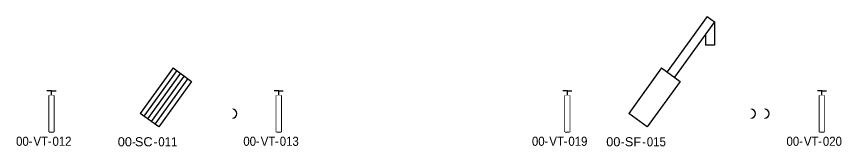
# Model space of a CAD drawing. Header units: millimetres. Extents: x 0 to 12089, y -479 to 374.
# Drawn here: x 84.3 to 265.8, y 112.8 to 141.3 of the extents above; entities that cross this region are included whole.
import ezdxf
from ezdxf.enums import TextEntityAlignment as Align

# ---------------------------------------------------------------- set-up
doc = ezdxf.new("R2010")
doc.units = ezdxf.units.MM
doc.header["$LTSCALE"] = 0.25
doc.set_wipeout_variables(frame=1)
doc.layers.add('equipment', color=5, linetype='Continuous', lineweight=25, true_color=0x0000ff)
doc.layers.add('sewer', color=7, linetype='Continuous', lineweight=25, true_color=0x1c2600)
doc.styles.add('Organica', font='arial.ttf')

# ---------------------------------------------------------------- blocks, each defined once
blk = doc.blocks.new('break')
blk.add_arc((0, 0), 1, 270, 90)
blk.add_wipeout([(-0.12, -0.11), (-0.12, -0.89), (0, -1), (0.12, -0.89), (0.12, -0.11), (0, 0)])
blk.add_wipeout([(-0.12, 0.11), (-0.12, 0.89), (0, 1), (0.12, 0.89), (0.12, 0.11), (0, 0)])
blk = doc.blocks.new('*U136')
at = {"lineweight": 25, "ltscale": 0.25}
for p, q in [((0.5, 9), (-0.5, 9)), ((0, 8), (1, 8)), ((0, 0), (0, 8)), ((0.5, 8), (0.5, 9)), ((0.5, 9), (1.5, 9)), ((1, 0), (1, 8)), ((0, 0), (1, 0))]:
    blk.add_line(p, q, dxfattribs=at)
blk.add_lwpolyline([(0, 8), (1, 8), (1, 0), (0, 0)], close=True, dxfattribs=at)
at = {"char_height": 2, "width": 5.3402, "attachment_point": 6, "line_spacing_factor": 0.9, "style": 'Organica'}
for insert in [(-3.7, -2.07), (0.5, -2.07)]:
    blk.add_mtext('{\\W0.9;-}', dxfattribs=dict(at, insert=insert))
at = {"style": 'Organica', "flags": 1}
for tag, p in [('EQUIP_TYPE', (37.6, 83.28)), ('NOTE', (37.6, 80.28)), ('NOTE_CHINESE', (37.6, 77.28)), ('MATERIAL_FRAME', (37.6, 74.17)), ('MATERIAL_STEM', (37.6, 71.17)), ('MATERIAL_BODY', (37.6, 68.17)), ('MATERIAL_SEALING', (37.6, 65.17)), ('MODEL', (37.6, 55.86)), ('MANUFACTURE', (37.6, 52.75)), ('UNIT_WATER_LEVEL', (37.76, 49.29)), ('UNIT_CHANNELH', (37.76, 46.29)), ('UNIT_CHANNELW', (37.76, 43.5)), ('SP_WATER_LEVEL', (37.76, 40.5)), ('SP_CHANNELW', (37.76, 37.5)), ('SP_CHANNELH', (37.76, 34.29)), ('STB_DTY', (37.76, 31.29)), ('PROCESSUNITAREA', (37.76, 27.66))]:
    blk.add_attdef(tag, text='', height=2, dxfattribs=at).set_placement(p, align=Align.MIDDLE_CENTER)
at = {"style": 'Organica', "width": 0.9}
for tag, p in [('AREA_CODE', (-4.5, -2.07)), ('TAG_ID', (-0.26, -2.07))]:
    blk.add_attdef(tag, text='', height=2, dxfattribs=at).set_placement(p, align=Align.MIDDLE_RIGHT)
at = {"style": 'Organica', "width": 0.9, "flags": 8}
blk.add_attdef('TAG', text='', height=2, dxfattribs=at).set_placement((2.81, -2.07), align=Align.MIDDLE_CENTER)
blk.add_wipeout([(0, 8), (1, 8), (1, 0), (0, 0)])
blk = doc.blocks.new('*U512')
at = {"lineweight": 25, "ltscale": 0.25}
for p, q in [((3.19, 12.93), (-4.05, 2.93)), ((3.19, 12.93), (7.24, 10)), ((4, 12.35), (-3.24, 2.35)), ((4.81, 11.76), (-2.43, 1.76)), ((5.62, 11.17), (-1.62, 1.17)), ((6.43, 10.59), (-0.81, 0.59)), ((7.24, 10), (0, 0)), ((0, 0), (-4.05, 2.93))]:
    blk.add_line(p, q, dxfattribs=at)
at = {"char_height": 2, "width": 5.3402, "attachment_point": 6, "line_spacing_factor": 0.9, "style": 'Organica'}
for insert in [(-4.99, -3.24), (-0.29, -3.24)]:
    blk.add_mtext('{\\W0.9;-}', dxfattribs=dict(at, insert=insert))
at = {"style": 'Organica', "flags": 1}
for tag, p in [('EQUIP_TYPE', (35.83, 88.41)), ('NOTE', (35.83, 85.41)), ('NOTE_CHINESE', (35.83, 82.41)), ('MATERIAL_FRAME', (35.83, 79.41)), ('MATERIAL_FIXED', (35.83, 76.41)), ('MATERIAL_BARS', (35.83, 73.41)), ('MATERIAL_COVER', (35.83, 70.31)), ('INSTALLED_POWER', (35.83, 67.11)), ('CONSUMED_POWER', (35.83, 64.11)), ('MODEL', (35.83, 60.99)), ('MANUFACTURE', (35.83, 57.89)), ('UNIT_SPACING', (35.83, 54.68)), ('SP_SPACING', (35.83, 51.68)), ('UNIT_FLOW', (35.83, 48.57)), ('SP_FLOW', (35.83, 45.57)), ('CHANNELWIDTH', (35.83, 42.47)), ('STB_DTY', (36.1, 39.01)), ('RUNNINGHOURS', (36.1, 36.01)), ('DI', (36.1, 33.01)), ('DO', (36.1, 30.01)), ('AI', (36.1, 27.01)), ('AO', (36.1, 24.01)), ('PB', (36.1, 21.01)), ('PO', (36.1, 18.01)), ('PROCESSUNITAREA', (36.1, 15.15))]:
    blk.add_attdef(tag, text='', height=2, dxfattribs=at).set_placement(p, align=Align.MIDDLE_CENTER)
at = {"style": 'Organica'}
for tag, p in [('AREA_CODE', (-5.89, -3.24)), ('TAG_ID', (-1.34, -3.24))]:
    blk.add_attdef(tag, text='', height=2, dxfattribs=at).set_placement(p, align=Align.MIDDLE_RIGHT)
at = {"style": 'Organica', "width": 0.9, "flags": 8}
blk.add_attdef('TAG', text='', height=2, dxfattribs=at).set_placement((2.02, -3.24), align=Align.MIDDLE_CENTER)
blk = doc.blocks.new('*U513')
at = {"lineweight": 25, "ltscale": 0.25}
for p, q in [((13.2, 24.2), (4.4, 12.05)), ((13.2, 24.2), (14.82, 23.03)), ((14.82, 23.03), (6.02, 10.88)), ((14.82, 23.03), (14.82, 17.92)), ((12.82, 20.27), (12.82, 17.92)), ((14.82, 17.92), (12.82, 17.92)), ((3.19, 12.93), (-4.05, 2.93)), ((3.19, 12.93), (7.24, 10)), ((7.24, 10), (0, 0)), ((0, 0), (-4.05, 2.93))]:
    blk.add_line(p, q, dxfattribs=at)
at = {"char_height": 2, "width": 5.3402, "attachment_point": 6, "line_spacing_factor": 0.9, "style": 'Organica'}
for insert in [(-4.99, -3.24), (-0.29, -3.24)]:
    blk.add_mtext('{\\W0.9;-}', dxfattribs=dict(at, insert=insert))
at = {"style": 'Organica', "flags": 1}
for tag, p in [('EQUIP_TYPE', (35.83, 88.41)), ('NOTE', (35.83, 85.41)), ('NOTE_CHINESE', (35.83, 82.41)), ('MATERIAL_FRAME', (35.83, 79.41)), ('MATERIAL_FIXED', (35.83, 76.41)), ('MATERIAL_BARS', (35.83, 73.41)), ('MATERIAL_COVER', (35.83, 70.31)), ('INSTALLED_POWER', (35.83, 67.11)), ('CONSUMED_POWER', (35.83, 64.11)), ('MODEL', (35.83, 60.99)), ('MANUFACTURE', (35.83, 57.89)), ('UNIT_SPACING', (35.83, 54.68)), ('SP_SPACING', (35.83, 51.68)), ('UNIT_FLOW', (35.83, 48.57)), ('SP_FLOW', (35.83, 45.57)), ('CHANNELWIDTH', (35.83, 42.47)), ('STB_DTY', (36.1, 39.01)), ('RUNNINGHOURS', (36.1, 36.01)), ('DI', (36.1, 33.01)), ('DO', (36.1, 30.01)), ('AI', (36.1, 27.01)), ('AO', (36.1, 24.01)), ('PB', (36.1, 21.01)), ('PO', (36.1, 18.01)), ('PROCESSUNITAREA', (36.1, 15.15))]:
    blk.add_attdef(tag, text='', height=2, dxfattribs=at).set_placement(p, align=Align.MIDDLE_CENTER)
at = {"style": 'Organica'}
for tag, p in [('AREA_CODE', (-5.89, -3.24)), ('TAG_ID', (-1.34, -3.24))]:
    blk.add_attdef(tag, text='', height=2, dxfattribs=at).set_placement(p, align=Align.MIDDLE_RIGHT)
at = {"style": 'Organica', "width": 0.9, "flags": 8}
blk.add_attdef('TAG', text='', height=2, dxfattribs=at).set_placement((2.02, -3.24), align=Align.MIDDLE_CENTER)

msp = doc.modelspace()

# ---------------------------------------------------------------- block references
at = {"layer": 'equipment'}
ref = msp.add_blockref('*U513', (223.05, 117.07), dxfattribs=at)
ref.add_attrib('TAG', '015', dxfattribs={"layer": '0', "height": 2, "style": 'Organica', "width": 0.9}).set_placement((225.07, 113.82), align=Align.MIDDLE_CENTER)
ref.add_attrib('AREA_CODE', '00', dxfattribs={"layer": '0', "height": 2, "style": 'Organica'}).set_placement((217.16, 113.82), align=Align.MIDDLE_RIGHT)
ref.add_attrib('TAG_ID', 'SF', dxfattribs={"layer": '0', "height": 2, "style": 'Organica'}).set_placement((221.71, 113.82), align=Align.MIDDLE_RIGHT)
ref = msp.add_blockref('*U512', (115.58, 117.07), dxfattribs=at)
ref.add_attrib('TAG', '011', dxfattribs={"layer": '0', "height": 2, "style": 'Organica', "width": 0.9}).set_placement((117.6, 113.82), align=Align.MIDDLE_CENTER)
ref.add_attrib('AREA_CODE', '00', dxfattribs={"layer": '0', "height": 2, "style": 'Organica'}).set_placement((109.69, 113.82), align=Align.MIDDLE_RIGHT)
ref.add_attrib('TAG_ID', 'SC', dxfattribs={"layer": '0', "height": 2, "style": 'Organica'}).set_placement((114.24, 113.82), align=Align.MIDDLE_RIGHT)
ref = msp.add_blockref('*U136', (91.5, 116), dxfattribs=at)
ref.add_attrib('TAG', '012', dxfattribs={"layer": '0', "height": 2, "style": 'Organica', "width": 0.9}).set_placement((94.31, 113.93), align=Align.MIDDLE_CENTER)
ref.add_attrib('AREA_CODE', '00', dxfattribs={"layer": '0', "height": 2, "style": 'Organica', "width": 0.9}).set_placement((87, 113.93), align=Align.MIDDLE_RIGHT)
ref.add_attrib('TAG_ID', 'VT', dxfattribs={"layer": '0', "height": 2, "style": 'Organica', "width": 0.9}).set_placement((91.24, 113.93), align=Align.MIDDLE_RIGHT)
ref = msp.add_blockref('*U136', (141.5, 116), dxfattribs=at)
ref.add_attrib('TAG', '013', dxfattribs={"layer": '0', "height": 2, "style": 'Organica', "width": 0.9}).set_placement((144.31, 113.93), align=Align.MIDDLE_CENTER)
ref.add_attrib('AREA_CODE', '00', dxfattribs={"layer": '0', "height": 2, "style": 'Organica', "width": 0.9}).set_placement((137, 113.93), align=Align.MIDDLE_RIGHT)
ref.add_attrib('TAG_ID', 'VT', dxfattribs={"layer": '0', "height": 2, "style": 'Organica', "width": 0.9}).set_placement((141.24, 113.93), align=Align.MIDDLE_RIGHT)
ref = msp.add_blockref('*U136', (205, 116), dxfattribs=at)
ref.add_attrib('TAG', '019', dxfattribs={"layer": '0', "height": 2, "style": 'Organica', "width": 0.9}).set_placement((207.81, 113.93), align=Align.MIDDLE_CENTER)
ref.add_attrib('AREA_CODE', '00', dxfattribs={"layer": '0', "height": 2, "style": 'Organica', "width": 0.9}).set_placement((200.5, 113.93), align=Align.MIDDLE_RIGHT)
ref.add_attrib('TAG_ID', 'VT', dxfattribs={"layer": '0', "height": 2, "style": 'Organica', "width": 0.9}).set_placement((204.74, 113.93), align=Align.MIDDLE_RIGHT)
ref = msp.add_blockref('*U136', (261, 116), dxfattribs=at)
ref.add_attrib('TAG', '020', dxfattribs={"layer": '0', "height": 2, "style": 'Organica', "width": 0.9}).set_placement((263.81, 113.93), align=Align.MIDDLE_CENTER)
ref.add_attrib('AREA_CODE', '00', dxfattribs={"layer": '0', "height": 2, "style": 'Organica', "width": 0.9}).set_placement((256.5, 113.93), align=Align.MIDDLE_RIGHT)
ref.add_attrib('TAG_ID', 'VT', dxfattribs={"layer": '0', "height": 2, "style": 'Organica', "width": 0.9}).set_placement((260.74, 113.93), align=Align.MIDDLE_RIGHT)
at = {"layer": 'sewer'}
for p in [(131.8, 120), (245.87, 120), (248.87, 120)]:
    msp.add_blockref('break', p, dxfattribs=at)

doc.saveas('drawing.dxf')
